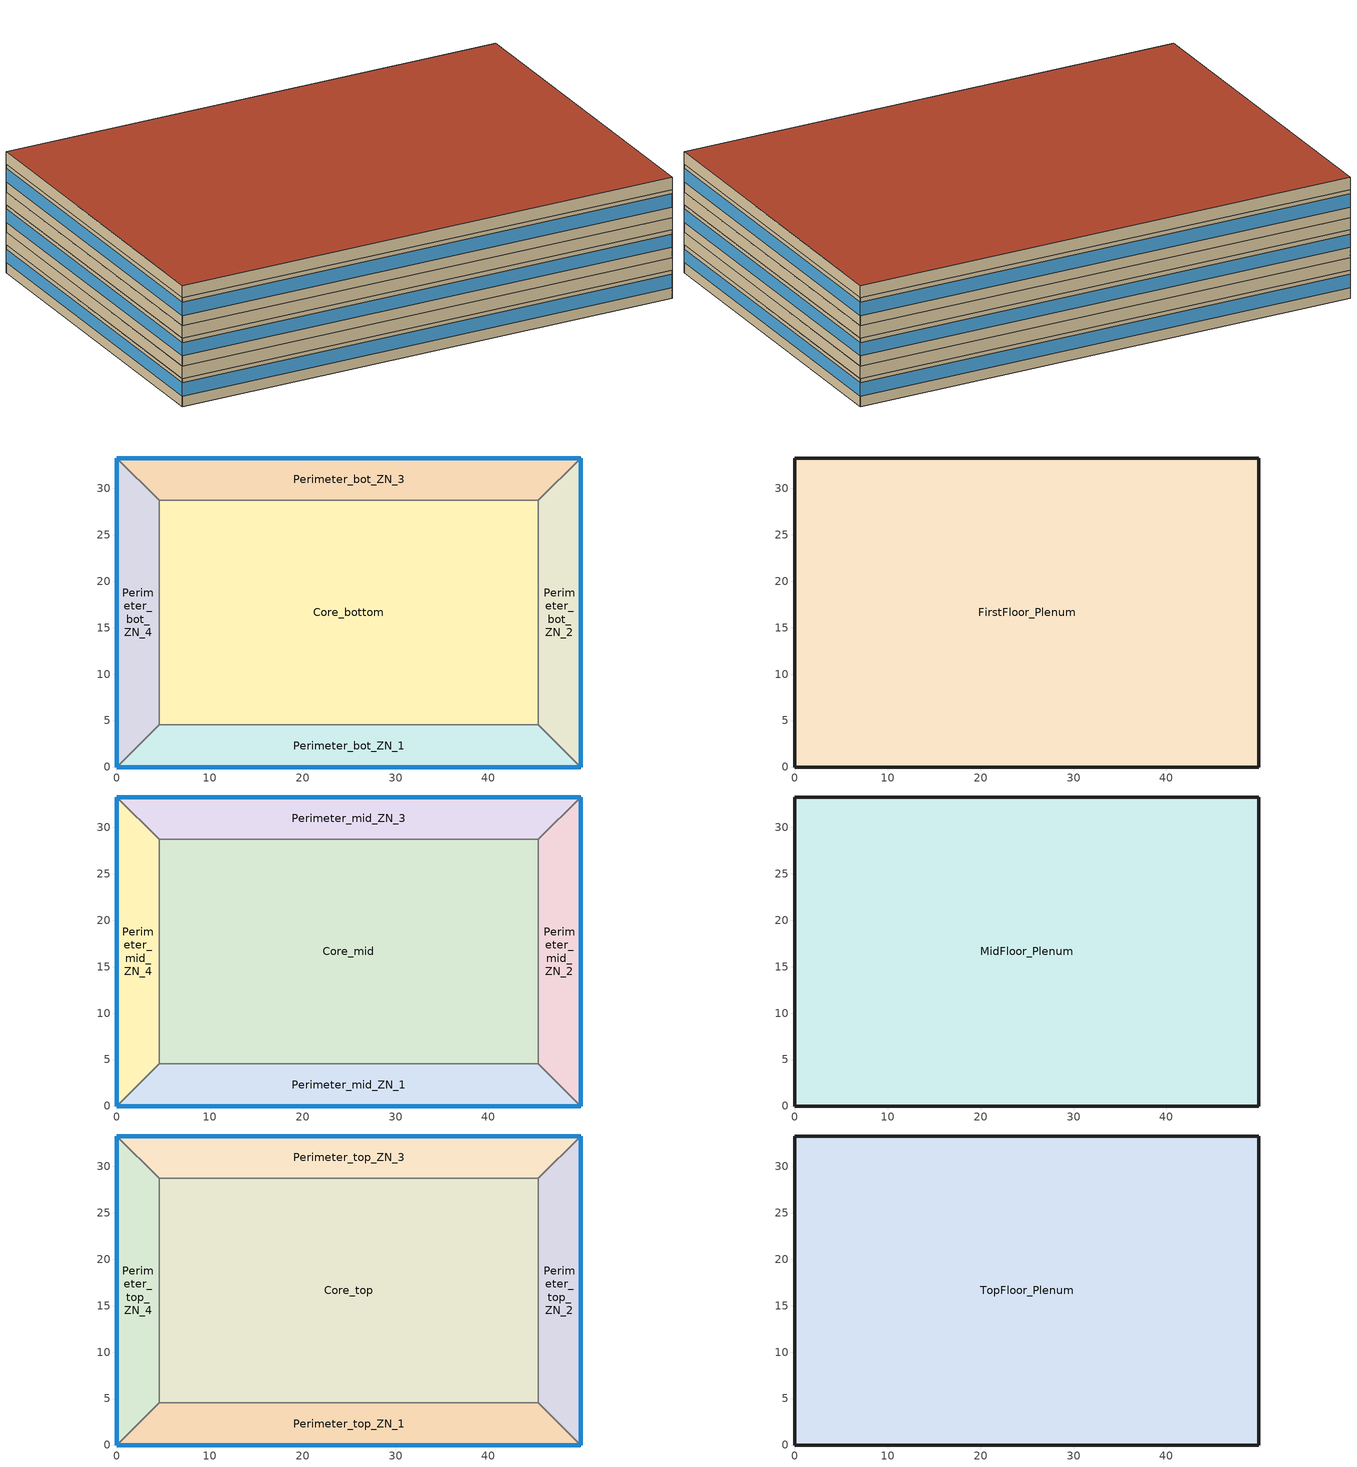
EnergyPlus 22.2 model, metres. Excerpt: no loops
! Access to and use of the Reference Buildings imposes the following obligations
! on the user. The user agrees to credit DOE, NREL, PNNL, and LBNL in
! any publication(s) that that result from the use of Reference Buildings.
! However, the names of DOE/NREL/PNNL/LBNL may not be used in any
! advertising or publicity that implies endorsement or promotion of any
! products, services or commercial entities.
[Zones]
Core_bottom
 floor ground (ext-slab): 45.34,28.7 45.34,4.57 4.57,4.57 4.57,28.7 z0
 wall to Perimeter_bot_ZN_2 (int-walls): 45.34,4.57 45.34,28.7 z0:2.74
 wall to Perimeter_bot_ZN_3 (int-walls): 45.34,28.7 4.57,28.7 z0:2.74
 wall to Perimeter_bot_ZN_1 (int-walls): 4.57,4.57 45.34,4.57 z0:2.74
 wall to Perimeter_bot_ZN_4 (int-walls): 4.57,28.7 4.57,4.57 z0:2.74
Perimeter_bot_ZN_1
 floor ground (ext-slab): 0,0 4.57,4.57 45.34,4.57 49.91,0 z0
 wall outside (Steel Frame Non-res Ext Wall): 0,0 49.91,0 z0:2.74
 wall to Perimeter_bot_ZN_2 (int-walls): 49.91,0 45.34,4.57 z0:2.74
 wall to Perimeter_bot_ZN_4 (int-walls): 4.57,4.57 0,0 z0:2.74
 window (Window Non-res Fixed): 0,0 49.91,0 z1.02:2.33
Perimeter_bot_ZN_2
 floor ground (ext-slab): 49.91,0 45.34,4.57 45.34,28.7 49.91,33.27 z0
 wall outside (Steel Frame Non-res Ext Wall): 49.91,0 49.91,33.27 z0:2.74
 wall to Perimeter_bot_ZN_3 (int-walls): 49.91,33.27 45.34,28.7 z0:2.74
 window (Window Non-res Fixed): 49.91,0 49.91,33.27 z1.02:2.33
Perimeter_bot_ZN_3
 floor ground (ext-slab): 49.91,33.27 45.34,28.7 4.57,28.7 0,33.27 z0
 wall outside (Steel Frame Non-res Ext Wall): 49.91,33.27 0,33.27 z0:2.74
 wall to Perimeter_bot_ZN_4 (int-walls): 0,33.27 4.57,28.7 z0:2.74
 window (Window Non-res Fixed): 49.91,33.27 0,33.27 z1.02:2.33
Perimeter_bot_ZN_4
 floor ground (ext-slab): 0,33.27 4.57,28.7 4.57,4.57 0,0 z0
 wall outside (Steel Frame Non-res Ext Wall): 0,33.27 0,0 z0:2.74
 window (Window Non-res Fixed): 0,33.27 0,0 z1.02:2.33
FirstFloor_Plenum
 floor to Perimeter_bot_ZN_1 (DropCeiling): 45.34,4.57 49.91,0 0,0 4.57,4.57 z2.74
 floor to Perimeter_bot_ZN_2 (DropCeiling): 49.91,0 45.34,4.57 45.34,28.7 49.91,33.27 z2.74
 floor to Perimeter_bot_ZN_3 (DropCeiling): 0,33.27 49.91,33.27 45.34,28.7 4.57,28.7 z2.74
 floor to Perimeter_bot_ZN_4 (DropCeiling): 4.57,28.7 4.57,4.57 0,0 0,33.27 z2.74
 floor to Core_bottom (DropCeiling): 4.57,4.57 4.57,28.7 45.34,28.7 45.34,4.57 z2.74
 wall outside (Steel Frame Non-res Ext Wall): 49.91,0 49.91,33.27 0,33.27 0,0 49.91,0 z2.74:3.96
Core_mid
 floor to FirstFloor_Plenum (INT-FLOOR-TOPSIDE): 4.57,4.57 4.57,28.7 45.34,28.7 45.34,4.57 z3.96
 wall to Perimeter_mid_ZN_2 (int-walls): 45.34,4.57 45.34,28.7 z3.96:6.71
 wall to Perimeter_mid_ZN_3 (int-walls): 45.34,28.7 4.57,28.7 z3.96:6.71
 wall to Perimeter_mid_ZN_1 (int-walls): 4.57,4.57 45.34,4.57 z3.96:6.71
 wall to Perimeter_mid_ZN_4 (int-walls): 4.57,28.7 4.57,4.57 z3.96:6.71
Perimeter_mid_ZN_1
 floor to FirstFloor_Plenum (INT-FLOOR-TOPSIDE): 0,0 4.57,4.57 45.34,4.57 49.91,0 z3.96
 wall outside (Steel Frame Non-res Ext Wall): 0,0 49.91,0 z3.96:6.71
 wall to Perimeter_mid_ZN_2 (int-walls): 49.91,0 45.34,4.57 z3.96:6.71
 wall to Perimeter_mid_ZN_4 (int-walls): 4.57,4.57 0,0 z3.96:6.71
 window (Window Non-res Fixed): 0,0 49.91,0 z4.98:6.29
Perimeter_mid_ZN_2
 floor to FirstFloor_Plenum (INT-FLOOR-TOPSIDE): 49.91,0 45.34,4.57 45.34,28.7 49.91,33.27 z3.96
 wall outside (Steel Frame Non-res Ext Wall): 49.91,0 49.91,33.27 z3.96:6.71
 wall to Perimeter_mid_ZN_3 (int-walls): 49.91,33.27 45.34,28.7 z3.96:6.71
 window (Window Non-res Fixed): 49.91,0 49.91,33.27 z4.98:6.29
Perimeter_mid_ZN_3
 floor to FirstFloor_Plenum (INT-FLOOR-TOPSIDE): 49.91,33.27 45.34,28.7 4.57,28.7 0,33.27 z3.96
 wall outside (Steel Frame Non-res Ext Wall): 49.91,33.27 0,33.27 z3.96:6.71
 wall to Perimeter_mid_ZN_4 (int-walls): 0,33.27 4.57,28.7 z3.96:6.71
 window (Window Non-res Fixed): 49.91,33.27 0,33.27 z4.98:6.29
Perimeter_mid_ZN_4
 floor to FirstFloor_Plenum (INT-FLOOR-TOPSIDE): 0,33.27 4.57,28.7 4.57,4.57 0,0 z3.96
 wall outside (Steel Frame Non-res Ext Wall): 0,33.27 0,0 z3.96:6.71
 window (Window Non-res Fixed): 0,33.27 0,0 z4.98:6.29
MidFloor_Plenum
 floor to Perimeter_mid_ZN_1 (DropCeiling): 0,0 4.57,4.57 45.34,4.57 49.91,0 z6.71
 floor to Perimeter_mid_ZN_2 (DropCeiling): 49.91,33.27 49.91,0 45.34,4.57 45.34,28.7 z6.71
 floor to Perimeter_mid_ZN_3 (DropCeiling): 49.91,33.27 45.34,28.7 4.57,28.7 0,33.27 z6.71
 floor to Perimeter_mid_ZN_4 (DropCeiling): 0,33.27 4.57,28.7 4.57,4.57 0,0 z6.71
 floor to Core_mid (DropCeiling): 45.34,28.7 45.34,4.57 4.57,4.57 4.57,28.7 z6.71
 wall outside (Steel Frame Non-res Ext Wall): 49.91,0 49.91,33.27 0,33.27 0,0 49.91,0 z6.71:7.92
Core_top
 floor to MidFloor_Plenum (INT-FLOOR-TOPSIDE): 45.34,28.7 45.34,4.57 4.57,4.57 4.57,28.7 z7.92
 wall to Perimeter_top_ZN_2 (int-walls): 45.34,4.57 45.34,28.7 z7.92:10.67
 wall to Perimeter_top_ZN_3 (int-walls): 45.34,28.7 4.57,28.7 z7.92:10.67
 wall to Perimeter_top_ZN_1 (int-walls): 4.57,4.57 45.34,4.57 z7.92:10.67
 wall to Perimeter_top_ZN_4 (int-walls): 4.57,28.7 4.57,4.57 z7.92:10.67
Perimeter_top_ZN_1
 floor to MidFloor_Plenum (INT-FLOOR-TOPSIDE): 0,0 4.57,4.57 45.34,4.57 49.91,0 z7.92
 wall outside (Steel Frame Non-res Ext Wall): 0,0 49.91,0 z7.92:10.67
 wall to Perimeter_top_ZN_2 (int-walls): 49.91,0 45.34,4.57 z7.92:10.67
 wall to Perimeter_top_ZN_4 (int-walls): 4.57,4.57 0,0 z7.92:10.67
 window (Window Non-res Fixed): 0,0 49.91,0 z8.95:10.25
Perimeter_top_ZN_2
 floor to MidFloor_Plenum (INT-FLOOR-TOPSIDE): 49.91,0 45.34,4.57 45.34,28.7 49.91,33.27 z7.92
 wall outside (Steel Frame Non-res Ext Wall): 49.91,0 49.91,33.27 z7.92:10.67
 wall to Perimeter_top_ZN_3 (int-walls): 49.91,33.27 45.34,28.7 z7.92:10.67
 window (Window Non-res Fixed): 49.91,0 49.91,33.27 z8.95:10.25
Perimeter_top_ZN_3
 floor to MidFloor_Plenum (INT-FLOOR-TOPSIDE): 49.91,33.27 45.34,28.7 4.57,28.7 0,33.27 z7.92
 wall outside (Steel Frame Non-res Ext Wall): 49.91,33.27 0,33.27 z7.92:10.67
 wall to Perimeter_top_ZN_4 (int-walls): 0,33.27 4.57,28.7 z7.92:10.67
 window (Window Non-res Fixed): 49.91,33.27 0,33.27 z8.95:10.25
Perimeter_top_ZN_4
 floor to MidFloor_Plenum (INT-FLOOR-TOPSIDE): 0,33.27 4.57,28.7 4.57,4.57 0,0 z7.92
 wall outside (Steel Frame Non-res Ext Wall): 0,33.27 0,0 z7.92:10.67
 window (Window Non-res Fixed): 0,33.27 0,0 z8.95:10.25
TopFloor_Plenum
 floor to Perimeter_top_ZN_1 (DropCeiling): 0,0 4.57,4.57 45.34,4.57 49.91,0 z10.67
 floor to Perimeter_top_ZN_2 (DropCeiling): 49.91,0 45.34,4.57 45.34,28.7 49.91,33.27 z10.67
 floor to Perimeter_top_ZN_3 (DropCeiling): 0,33.27 49.91,33.27 45.34,28.7 4.57,28.7 z10.67
 floor to Perimeter_top_ZN_4 (DropCeiling): 0,0 0,33.27 4.57,28.7 4.57,4.57 z10.67
 floor to Core_top (DropCeiling): 4.57,28.7 45.34,28.7 45.34,4.57 4.57,4.57 z10.67
 wall outside (Steel Frame Non-res Ext Wall): 49.91,0 49.91,33.27 0,33.27 0,0 49.91,0 z10.67:11.89
 roof outside (IEAD Non-res Roof): 49.91,0 49.91,33.27 0,33.27 0,0 z11.89
[Building]
Ref Bldg Medium Office Pre1980_v1.3_5.0: North Axis {deg}=0; Terrain=City; Loads Convergence Tolerance Value {W}=0.04; Temperature Convergence Tolerance Value {deltaC}=0.2; Solar Distribution=FullInteriorAndExterior; Maximum Number of Warmup Days=25; Minimum Number of Warmup Days=6
[Site:Location]
USA CA-SAN FRANCISCO: Latitude {deg}=37.62; Longitude {deg}=-122.37; Time Zone {hr}=-8; Elevation {m}=5
[SizingPeriod:DesignDay] Day of Month=21; Humidity Condition Type=Wetbulb; Barometric Pressure {Pa}=101265; Rain Indicator=No; Snow Indicator=No; Daylight Saving Time Indicator=No; Solar Model Indicator=ASHRAEClearSky
Name | Month | Day Type | Maximum Dry-Bulb Temperature {C} | Daily Dry-Bulb Temperature Range {deltaC} | Wetbulb or DewPoint at Maximum Dry-Bulb {C} | Wind Speed {m/s} | Wind Direction {deg} | Sky Clearness
SAN_FRANCISCO Ann Htg 99.6% Condns DB | 1 | WinterDesignDay | 3.2 | 0 | 3.2 | 2.4 | 140 | 0
SAN_FRANCISCO Ann Clg .4% Condns WB=>MDB | 9 | SummerDesignDay | 25.7 | 9 | 18.4 | 5.8 | 310 | 1
[Site:WaterMainsTemperature]
Calculation Method=CORRELATION; Annual Average Outdoor Air Temperature {C}=13.08; Maximum Difference In Monthly Average Outdoor Air Temperatures {deltaC}=8
[Site:GroundTemperature:BuildingSurface]
19.905, 19.922, 19.91, 19.932, 19.949, 20.038, 20.327, 20.062, 20.443, 20.088, 19.986, 19.948
[Construction]
Steel Frame Non-res Ext Wall: Wood Siding, Steel Frame NonRes Wall Insulation, 1/2IN Gypsum
IEAD Non-res Roof: Roof Membrane, IEAD NonRes Roof Insulation, Metal Decking
ext-slab: HW CONCRETE, CP02 CARPET PAD
int-walls: 1/2IN Gypsum, 1/2IN Gypsum
INT-FLOOR-TOPSIDE: MAT-CC05 4 HW CONCRETE, CP02 CARPET PAD
Window Non-res Fixed: NonRes Fixed Assembly Window
DropCeiling: Std AC02
InteriorFurnishings: Std Wood 6inch
[Material] Thermal Absorptance=0.9
Name | Roughness | Thickness {m} | Conductivity {W/m-K} | Density {kg/m3} | Specific Heat {J/kg-K} | Solar Absorptance | Visible Absorptance
Steel Frame NonRes Wall Insulation | MediumRough | 0.0228466 | 0.049 | 265 | 836.8 | 0.7 | 0.7
IEAD NonRes Roof Insulation | MediumRough | 0.0739805 | 0.049 | 265 | 836.8 | 0.7 | 0.7
Std Wood 6inch | MediumSmooth | 0.15 | 0.12 | 540 | 1210 | 0.7 | 0.7
Wood Siding | MediumSmooth | 0.01 | 0.11 | 544.62 | 1210 | 0.78 | 0.78
1/2IN Gypsum | Smooth | 0.0127 | 0.16 | 784.9 | 830 | 0.92 | 0.92
HW CONCRETE; MAT-CC05 4 HW CONCRETE | Rough | 0.1016 | 1.311 | 2240 | 836.8 | 0.7 | 0.7
Roof Membrane | VeryRough | 0.0095 | 0.16 | 1121.29 | 1460 | 0.7 | 0.7
Metal Decking | MediumSmooth | 0.0015 | 45.006 | 7680 | 418.4 | 0.7 | 0.3
Std AC02 | MediumSmooth | 0.0127 | 0.057 | 288 | 1339 | 0.7 | 0.2
[WindowMaterial:SimpleGlazingSystem]
NonRes Fixed Assembly Window: U-Factor {W/m2-K}=6.92716; Solar Heat Gain Coefficient=0.54
[Material:NoMass]
CP02 CARPET PAD: Roughness=VeryRough; Thermal Resistance {m2-K/W}=0.2165; Thermal Absorptance=0.9; Solar Absorptance=0.7; Visible Absorptance=0.8
[Zone] Type=1; Multiplier=1; Floor Area {m2}=autocalculate
Name | Part of Total Floor Area
Core_bottom; Core_mid; Core_top; Perimeter_bot_ZN_1; Perimeter_bot_ZN_2; Perimeter_bot_ZN_3; Perimeter_bot_ZN_4; Perimeter_mid_ZN_1; Perimeter_mid_ZN_2; Perimeter_mid_ZN_3; Perimeter_mid_ZN_4; Perimeter_top_ZN_1; Perimeter_top_ZN_2; Perimeter_top_ZN_3; Perimeter_top_ZN_4 | Yes
FirstFloor_Plenum; MidFloor_Plenum; TopFloor_Plenum | No
[People] Number of People Schedule=BLDG_OCC_SCH; Number of People Calculation Method=Area/Person; Floor Area per Person {m2/person}=18.58; Fraction Radiant=0.3; Sensible Heat Fraction=AUTOCALCULATE; Activity Level Schedule=ACTIVITY_SCH; Enable ASHRAE 55 Comfort Warnings=No; Mean Radiant Temperature Calculation Type=ZoneAveraged; Work Efficiency Schedule=WORK_EFF_SCH; Clothing Insulation Calculation Method=ClothingInsulationSchedule; Clothing Insulation Schedule=CLOTHING_SCH; Air Velocity Schedule=AIR_VELO_SCH; Thermal Comfort Model 1 Type=FANGER
Name | Zone or ZoneList or Space or SpaceList
Core_bottom People | Core_bottom
Core_mid People | Core_mid
Core_top People | Core_top
Perimeter_bot_ZN_1 People | Perimeter_bot_ZN_1
Perimeter_bot_ZN_2 People | Perimeter_bot_ZN_2
Perimeter_bot_ZN_3 People | Perimeter_bot_ZN_3
Perimeter_bot_ZN_4 People | Perimeter_bot_ZN_4
Perimeter_mid_ZN_1 People | Perimeter_mid_ZN_1
Perimeter_mid_ZN_2 People | Perimeter_mid_ZN_2
Perimeter_mid_ZN_3 People | Perimeter_mid_ZN_3
Perimeter_mid_ZN_4 People | Perimeter_mid_ZN_4
Perimeter_top_ZN_1 People | Perimeter_top_ZN_1
Perimeter_top_ZN_2 People | Perimeter_top_ZN_2
Perimeter_top_ZN_3 People | Perimeter_top_ZN_3
Perimeter_top_ZN_4 People | Perimeter_top_ZN_4
[Lights] Schedule=BLDG_LIGHT_SCH; Design Level Calculation Method=Watts/Area; Watts per Zone Floor Area {W/m2}=16.89; Return Air Fraction=0.4; Fraction Radiant=0.4; Fraction Visible=0.2; Fraction Replaceable=1; Return Air Fraction Calculated from Plenum Temperature=No
Name | Zone or ZoneList or Space or SpaceList
Core_bottom_Lights | Core_bottom
Core_mid_Lights | Core_mid
Core_top_Lights | Core_top
Perimeter_bot_ZN_1_Lights | Perimeter_bot_ZN_1
Perimeter_bot_ZN_2_Lights | Perimeter_bot_ZN_2
Perimeter_bot_ZN_3_Lights | Perimeter_bot_ZN_3
Perimeter_bot_ZN_4_Lights | Perimeter_bot_ZN_4
Perimeter_mid_ZN_1_Lights | Perimeter_mid_ZN_1
Perimeter_mid_ZN_2_Lights | Perimeter_mid_ZN_2
Perimeter_mid_ZN_3_Lights | Perimeter_mid_ZN_3
Perimeter_mid_ZN_4_Lights | Perimeter_mid_ZN_4
Perimeter_top_ZN_1_Lights | Perimeter_top_ZN_1
Perimeter_top_ZN_2_Lights | Perimeter_top_ZN_2
Perimeter_top_ZN_3_Lights | Perimeter_top_ZN_3
Perimeter_top_ZN_4_Lights | Perimeter_top_ZN_4
[ElectricEquipment] Fraction Latent=0; Fraction Radiant=0.5; Fraction Lost=0
Name | Zone or ZoneList or Space or SpaceList | Schedule | Design Level Calculation Method | Watts per Zone Floor Area {W/m2} | Design Level {W}
Core_bottom_PlugMisc_Equip | Core_bottom | BLDG_EQUIP_SCH | Watts/Area | 10.76
Core_mid_PlugMisc_Equip | Core_mid | BLDG_EQUIP_SCH | Watts/Area | 10.76
Core_top_PlugMisc_Equip | Core_top | BLDG_EQUIP_SCH | Watts/Area | 10.76
Perimeter_bot_ZN_1_PlugMisc_Equip | Perimeter_bot_ZN_1 | BLDG_EQUIP_SCH | Watts/Area | 10.76
Perimeter_bot_ZN_2_PlugMisc_Equip | Perimeter_bot_ZN_2 | BLDG_EQUIP_SCH | Watts/Area | 10.76
Perimeter_bot_ZN_3_PlugMisc_Equip | Perimeter_bot_ZN_3 | BLDG_EQUIP_SCH | Watts/Area | 10.76
Perimeter_bot_ZN_4_PlugMisc_Equip | Perimeter_bot_ZN_4 | BLDG_EQUIP_SCH | Watts/Area | 10.76
Perimeter_mid_ZN_1_PlugMisc_Equip | Perimeter_mid_ZN_1 | BLDG_EQUIP_SCH | Watts/Area | 10.76
Perimeter_mid_ZN_2_PlugMisc_Equip | Perimeter_mid_ZN_2 | BLDG_EQUIP_SCH | Watts/Area | 10.76
Perimeter_mid_ZN_3_PlugMisc_Equip | Perimeter_mid_ZN_3 | BLDG_EQUIP_SCH | Watts/Area | 10.76
Perimeter_mid_ZN_4_PlugMisc_Equip | Perimeter_mid_ZN_4 | BLDG_EQUIP_SCH | Watts/Area | 10.76
Perimeter_top_ZN_1_PlugMisc_Equip | Perimeter_top_ZN_1 | BLDG_EQUIP_SCH | Watts/Area | 10.76
Perimeter_top_ZN_2_PlugMisc_Equip | Perimeter_top_ZN_2 | BLDG_EQUIP_SCH | Watts/Area | 10.76
Perimeter_top_ZN_3_PlugMisc_Equip | Perimeter_top_ZN_3 | BLDG_EQUIP_SCH | Watts/Area | 10.76
Perimeter_top_ZN_4_PlugMisc_Equip | Perimeter_top_ZN_4 | BLDG_EQUIP_SCH | Watts/Area | 10.76
Core_bottom_Elevators_Equip | Core_bottom | BLDG_ELEVATORS | EquipmentLevel |  | 32109.9
[Exterior:Lights]
Exterior Facade Lighting: Schedule=ALWAYS_ON; Design Level {W}=17809; Control Option=AstronomicalClock
[ZoneInfiltration:DesignFlowRate] Schedule=INFIL_QUARTER_ON_SCH; Design Flow Rate Calculation Method=Flow/ExteriorArea; Flow Rate per Exterior Surface Area {m3/s-m2}=0.001133; Constant Term Coefficient=1; Temperature Term Coefficient=0; Velocity Term Coefficient=0; Velocity Squared Term Coefficient=0
Name | Zone or ZoneList or Space or SpaceList
FirstFloor_Plenum_Infiltration | FirstFloor_Plenum
MidFloor_Plenum_Infiltration | MidFloor_Plenum
Perimeter_bot_ZN_1_Infiltration | Perimeter_bot_ZN_1
Perimeter_bot_ZN_2_Infiltration | Perimeter_bot_ZN_2
Perimeter_bot_ZN_3_Infiltration | Perimeter_bot_ZN_3
Perimeter_bot_ZN_4_Infiltration | Perimeter_bot_ZN_4
Perimeter_mid_ZN_1_Infiltration | Perimeter_mid_ZN_1
Perimeter_mid_ZN_2_Infiltration | Perimeter_mid_ZN_2
Perimeter_mid_ZN_3_Infiltration | Perimeter_mid_ZN_3
Perimeter_mid_ZN_4_Infiltration | Perimeter_mid_ZN_4
Perimeter_top_ZN_1_Infiltration | Perimeter_top_ZN_1
Perimeter_top_ZN_2_Infiltration | Perimeter_top_ZN_2
Perimeter_top_ZN_3_Infiltration | Perimeter_top_ZN_3
Perimeter_top_ZN_4_Infiltration | Perimeter_top_ZN_4
TopFloor_Plenum_Infiltration | TopFloor_Plenum
[InternalMass] Construction=InteriorFurnishings
Name | Zone or ZoneList | Surface Area {m2}
Core_bottom Internal Mass | Core_bottom | 1967.07
Core_mid Internal Mass | Core_mid | 1967.07
Core_top Internal Mass | Core_top | 1967.07
Perimeter_bot_ZN_1 Internal Mass | Perimeter_bot_ZN_1 | 414.6763
Perimeter_bot_ZN_2 Internal Mass | Perimeter_bot_ZN_2 | 262.5244
Perimeter_bot_ZN_3 Internal Mass | Perimeter_bot_ZN_3 | 414.6763
Perimeter_bot_ZN_4 Internal Mass | Perimeter_bot_ZN_4 | 262.5072
Perimeter_mid_ZN_1 Internal Mass | Perimeter_mid_ZN_1 | 414.6763
Perimeter_mid_ZN_2 Internal Mass | Perimeter_mid_ZN_2 | 262.5244
Perimeter_mid_ZN_3 Internal Mass | Perimeter_mid_ZN_3 | 414.6763
Perimeter_mid_ZN_4 Internal Mass | Perimeter_mid_ZN_4 | 262.5072
Perimeter_top_ZN_1 Internal Mass | Perimeter_top_ZN_1 | 414.6763
Perimeter_top_ZN_2 Internal Mass | Perimeter_top_ZN_2 | 262.5244
Perimeter_top_ZN_3 Internal Mass | Perimeter_top_ZN_3 | 414.6763
Perimeter_top_ZN_4 Internal Mass | Perimeter_top_ZN_4 | 262.5072
[AvailabilityManager:NightCycle] Applicability Schedule=Always_On; Fan Schedule=HVACOperationSchd; Control Type=CycleOnAny; Thermostat Tolerance {deltaC}=1; Cycling Run Time Control Type=FixedRunTime; Cycling Run Time {s}=1800
PSZ_1:1 Availability Manager; PSZ_1:2 Availability Manager; PSZ_1:3 Availability Manager; PSZ_1:4 Availability Manager; PSZ_1:5 Availability Manager; PSZ_2:1 Availability Manager; PSZ_2:2 Availability Manager; PSZ_2:3 Availability Manager; PSZ_2:4 Availability Manager; PSZ_2:5 Availability Manager; PSZ_3:1 Availability Manager; PSZ_3:2 Availability Manager; PSZ_3:3 Availability Manager; PSZ_3:4 Availability Manager; PSZ_3:5 Availability Manager
[UtilityCost:Tariff]
Name | Output Meter | Conversion Factor Choice | Time of Use Period Schedule | Season Schedule | Demand Window Length | Monthly Charge or Variable | Group
PGE_E-19_MediumGeneralTOUDemandService | Electricity:Facility | kWh | PGETOUSched | PGESeasonsSchedule | HalfHour | 174.88 | Comm Elect
PGE_A-10MediumGeneralDemandService | Electricity:Facility | kWh |  | PGESeasonsSchedule | HalfHour | 67.64 | Comm Elect
PGE_A-1SmallGeneralService | Electricity:Facility | kWh |  | PGESeasonsSchedule | HalfHour | 7.31 | Comm Elect
CA_EIAMonthlyRateGas | NaturalGas:Facility | MCF |  |  |  | 0 | Comm Gas
[UtilityCost:Charge:Simple]
Name | Utility Cost Charge Simple | Tariff | Source Variable | Season | Category Variable | Cost per Unit Value or Variable
 | SummerOnPeakDemandCharge | PGE_E-19_MediumGeneralTOUDemandService | PeakDemand | Summer | DemandCharges | 13.51
 | SummerMidPeakDemandCharge | PGE_E-19_MediumGeneralTOUDemandService | MidPeakDemand | Summer | DemandCharges | 3.75
 | SummerDemandCharge | PGE_E-19_MediumGeneralTOUDemandService | totalDemand | Summer | DemandCharges | 3.18
 | WinterMidPeakDemandCharge | PGE_E-19_MediumGeneralTOUDemandService | MidPeakDemand | Winter | DemandCharges | 3.69
 | WinterDemandCharge | PGE_E-19_MediumGeneralTOUDemandService | totalDemand | Winter | DemandCharges | 3.18
 | SummerPeakEnergyCharge | PGE_E-19_MediumGeneralTOUDemandService | PeakEnergy | Summer | EnergyCharges | 0.15746
 | SummerMidPeakEnergyCharge | PGE_E-19_MediumGeneralTOUDemandService | MidPeakEnergy | Summer | EnergyCharges | 0.09613
 | SummerOffPeakEnergyCharge | PGE_E-19_MediumGeneralTOUDemandService | OffPeakEnergy | Summer | EnergyCharges | 0.08203
 | WinterMidPeakEnergyCharge | PGE_E-19_MediumGeneralTOUDemandService | MidPeakEnergy | Winter | EnergyCharges | 0.10181
 | WinterOffPeakEnergyCharge | PGE_E-19_MediumGeneralTOUDemandService | OffPeakEnergy | Winter | EnergyCharges | 0.08203
 | TaxofEightPercent | PGE_E-19_MediumGeneralTOUDemandService | subtotal | Annual | Taxes | 0.08
 | SummerEnergyCharge | PGE_A-10MediumGeneralDemandService | totalEnergy | Summer | EnergyCharges | 0.1416
 | WinterEnergyCharge | PGE_A-10MediumGeneralDemandService | totalEnergy | Winter | EnergyCharges | 0.103
 | SummerDemandCharge | PGE_A-10MediumGeneralDemandService | totalDemand | Summer | DemandCharges | 6.56
 | WinterDemandCharge | PGE_A-10MediumGeneralDemandService | totalDemand | Winter | DemandCharges | 1.58
 | TaxofEightPercent | PGE_A-10MediumGeneralDemandService | subtotal | Annual | Taxes | 0.08
 | SummerEnergyCharge | PGE_A-1SmallGeneralService | totalEnergy | Summer | EnergyCharges | 0.1794
 | WinterEnergyCharge | PGE_A-1SmallGeneralService | totalEnergy | Winter | EnergyCharges | 0.1179
 | TaxofEightPercent | PGE_A-1SmallGeneralService | subtotal | Annual | Taxes | 0.08
 | MonthlyRateGasCharge | CA_EIAMonthlyRateGas | totalEnergy | Annual | EnergyCharges | CA_MonthlyGasRates
 | TaxofEightPercent | CA_EIAMonthlyRateGas | SubTotal | Annual | Taxes | 0.08
[UtilityCost:Qualify] Season=Annual; Threshold Test=Count
Name | Utility Cost Qualify | Tariff | Variable | Qualify Type | Threshold Value or Variable | Number of Months
 | MinDemand500kw | PGE_E-19_MediumGeneralTOUDemandService | TotalDemand | Minimum | 500 | 12
 | MaxDemand500kw | PGE_A-10MediumGeneralDemandService | TotalDemand | Maximum | 500 | 1
 | MaxDemand500kw | PGE_A-1SmallGeneralService | TotalDemand | Maximum | 500 | 1
 | MaxEnergy4200kwh | PGE_A-1SmallGeneralService | TotalEnergy | Maximum | 4200 | 1
[UtilityCost:Variable]
CA_MonthlyGasRates: Tariff=CA_EIAMonthlyRateGas; Variable Type=Currency; January Value=9.37; February Value=8.88; March Value=8.2; April Value=7.29; May Value=7.82; June Value=8.26; July Value=8.23; August Value=8.21; September Value=7.9; October Value=8.09; November Value=7.64; December Value=8.43
[Schedule:Compact]
ALWAYS_ON: Through: 12/31, For: AllDays, Until: 24:00, 1
ACTIVITY_SCH: Through: 12/31, For: AllDays, Until: 24:00, 120
AIR_VELO_SCH: Through: 12/31, For: AllDays, Until: 24:00, 0.2
BLDG_ELEVATORS: Through: 12/31, For: Weekdays SummerDesignDay, Until: 07:00, 0, Until: 08:00, 0.35, Until: 09:00, 0.69, Until: 10:00, 0.43, Until: 11:00, 0.37, Until: 12:00, 0.43, Until: 13:00, 0.58, Until: 14:00, 0.48, Until: 15:00, 0.37, Until: 16:00, 0.37, Until: 17:00, 0.46, Until: 18:00, 0.62, Until: 19:00, 0.12, Until: 20:00, 0.04, Until: 21:00, 0.04, Until: 24:00, 0, For: Saturday WinterDesignDay, Until: 07:00, 0, Until: 08:00, 0.16, Until: 09:00, 0.14, Until: 10:00, 0.21, Until: 11:00, 0.18, Until: 12:00, 0.25, Until: 13:00, 0.21, Until: 14:00, 0.13, Until: 15:00, 0.08, Until: 16:00, 0.04, Until: 17:00, 0.05, Until: 18:00, 0.06, Until: 24:00, 0, For: Sunday Holidays AllOtherDays, Until: 24:00, 0
BLDG_OCC_SCH: Through: 12/31, For: SummerDesignDay, Until: 06:00, 0, Until: 22:00, 1, Until: 24:00, 0.05, For: Weekdays, Until: 06:00, 0, Until: 07:00, 0.1, Until: 08:00, 0.2, Until: 12:00, 0.95, Until: 13:00, 0.5, Until: 17:00, 0.95, Until: 18:00, 0.7, Until: 20:00, 0.4, Until: 22:00, 0.1, Until: 24:00, 0.05, For: Saturday, Until: 06:00, 0, Until: 08:00, 0.1, Until: 14:00, 0.5, Until: 17:00, 0.1, Until: 24:00, 0, For: AllOtherDays, Until: 24:00, 0
BLDG_LIGHT_SCH: Through: 12/31, For: Weekdays, Until: 05:00, 0.05, Until: 07:00, 0.1, Until: 08:00, 0.3, Until: 17:00, 0.9, Until: 18:00, 0.7, Until: 20:00, 0.5, Until: 22:00, 0.3, Until: 23:00, 0.1, Until: 24:00, 0.05, For: Saturday, Until: 06:00, 0.05, Until: 08:00, 0.1, Until: 14:00, 0.5, Until: 17:00, 0.15, Until: 24:00, 0.05, For: SummerDesignDay, Until: 24:00, 1, For: WinterDesignDay, Until: 24:00, 0, For: AllOtherDays, Until: 24:00, 0.05
BLDG_EQUIP_SCH: Through: 12/31, For: Weekdays, Until: 08:00, 0.4, Until: 12:00, 0.9, Until: 13:00, 0.8, Until: 17:00, 0.9, Until: 18:00, 0.8, Until: 20:00, 0.6, Until: 22:00, 0.5, Until: 24:00, 0.4, For: Saturday, Until: 06:00, 0.3, Until: 08:00, 0.4, Until: 14:00, 0.5, Until: 17:00, 0.35, Until: 24:00, 0.3, For: SummerDesignDay, Until: 24:00, 1, For: WinterDesignDay, Until: 24:00, 0, For: AllOtherDays, Until: 24:00, 0.3
CLOTHING_SCH: Through: 04/30, For: AllDays, Until: 24:00, 1, Through: 09/30, For: AllDays, Until: 24:00, 0.5, Through: 12/31, For: AllDays, Until: 24:00, 1
INFIL_QUARTER_ON_SCH: Through: 12/31, For: Weekdays SummerDesignDay, Until: 06:00, 1, Until: 22:00, 0.25, Until: 24:00, 1, For: Saturday WinterDesignDay, Until: 06:00, 1, Until: 18:00, 0.25, Until: 24:00, 1, For: Sunday Holidays AllOtherDays, Until: 24:00, 1
WORK_EFF_SCH: Through: 12/31, For: AllDays, Until: 24:00, 0
HVACOperationSchd: Through: 12/31, For: Weekdays SummerDesignDay, Until: 06:00, 0, Until: 22:00, 1, Until: 24:00, 0, For: Saturday WinterDesignDay, Until: 06:00, 0, Until: 18:00, 1, Until: 24:00, 0, For: AllOtherDays, Until: 24:00, 0
PGESeasonsSchedule: Through: 4/30, For: AllDays, Until: 24:00, 1, Through: 10/31, For: AllDays, Until: 24:00, 3, Through: 12/31, For: AllDays, Until: 24:00, 1
PGETOUSched: Through: 4/30, For: WeekDays, Until: 8:30, 3, Until: 21:30, 4, Until: 24:00, 3, For: AllOtherDays, Until: 24:00, 3, Through: 10/31, For: WeekDays, Until: 8:30, 3, Until: 12:00, 4, Until: 18:00, 1, Until: 21:30, 4, Until: 24:00, 3, For: AllOtherDays, Until: 24:00, 3, Through: 12/31, For: WeekDays, Until: 10:00, 3, Until: 22:00, 1, Until: 24:00, 3, For: AllOtherDays, Until: 24:00, 3
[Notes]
DOE Commercial Reference Building
Medium office, pre-1980 construction
EnergyPlus Version 5.0
ASHRAE Standard 62-1999
Description:  Three story, 15 zone office building.
Form:         Area = 4,982 m2 (53,628 ft2); Number of Stories = 3; Shape = rectangle, Aspect ratio = 1.5
Envelope:     Envelope thermal properties vary with climate according to Briggs et al. (1987).
Opaque constructions: steel frame walls; built-up flat roof (insulation above deck); slab-on-grade floor
Windows: window-to-wall ratio = 33.0%, equal distribution of windows
Infiltration in perimeter zones only
= 1.5 cfm/ft2 above grade wall area at 0.3 in wc (75 Pa) adjusted to 0.016 in wc (4 Pa).
25% of full value when ventilation system on.
HVAC:         PSZ with plenum zones, gas furnace
Economizer per 90.1-2004
Int. gains:   lights = 16.89 W/m2 (1.6 W/ft2) (building area method);
elec. plug loads = 10.76 W/m2 (1.0 W/ft2)
gas plug load = 0 W/m2 (0 W/ft2)
people = 268 total; 5.38/100 m2 (5.0/1000 ft2)
elevators = 2 @ 20 HP each, 91% motor efficiency
Detached Shading:               None
Daylight:                       None
Natural Ventilation:            None
Zonal Equipment:                None
Air Primary Loops:              CAV
Plant Loops:                    SHWSys1
System Equipment Autosize:      Yes
Purchased Cooling:              None
Purchased Heating:              None
Coils:                          Coil:Cooling:DX:TwoSpeed; Coil:Heating:Gas
Pumps:                          None
Boilers:                        None
Chillers:                       None
Reference citation for the Commercial Reference Buildings:
Deru, M.; Field, K.; Studer, D.; Benne, K.; Griffith, B.; Torcellini, P;
Halverson, M.; Winiarski, D.; Liu, B.; Rosenberg, M.; Huang, J.;
Yazdanian, M.; Crawley, D. (2010).
U.S. Department of Energy Commercial Reference Building Models of the National Building Stock.
Washington, DC: U.S. Department of Energy, Energy Efficiency and
Renewable Energy, Office of Building Technologies.
***GENERAL SIMULATION PARAMETERS***
Number of Zones: 18
***HOLIDAYS & DAYLIGHT SAVINGS***
